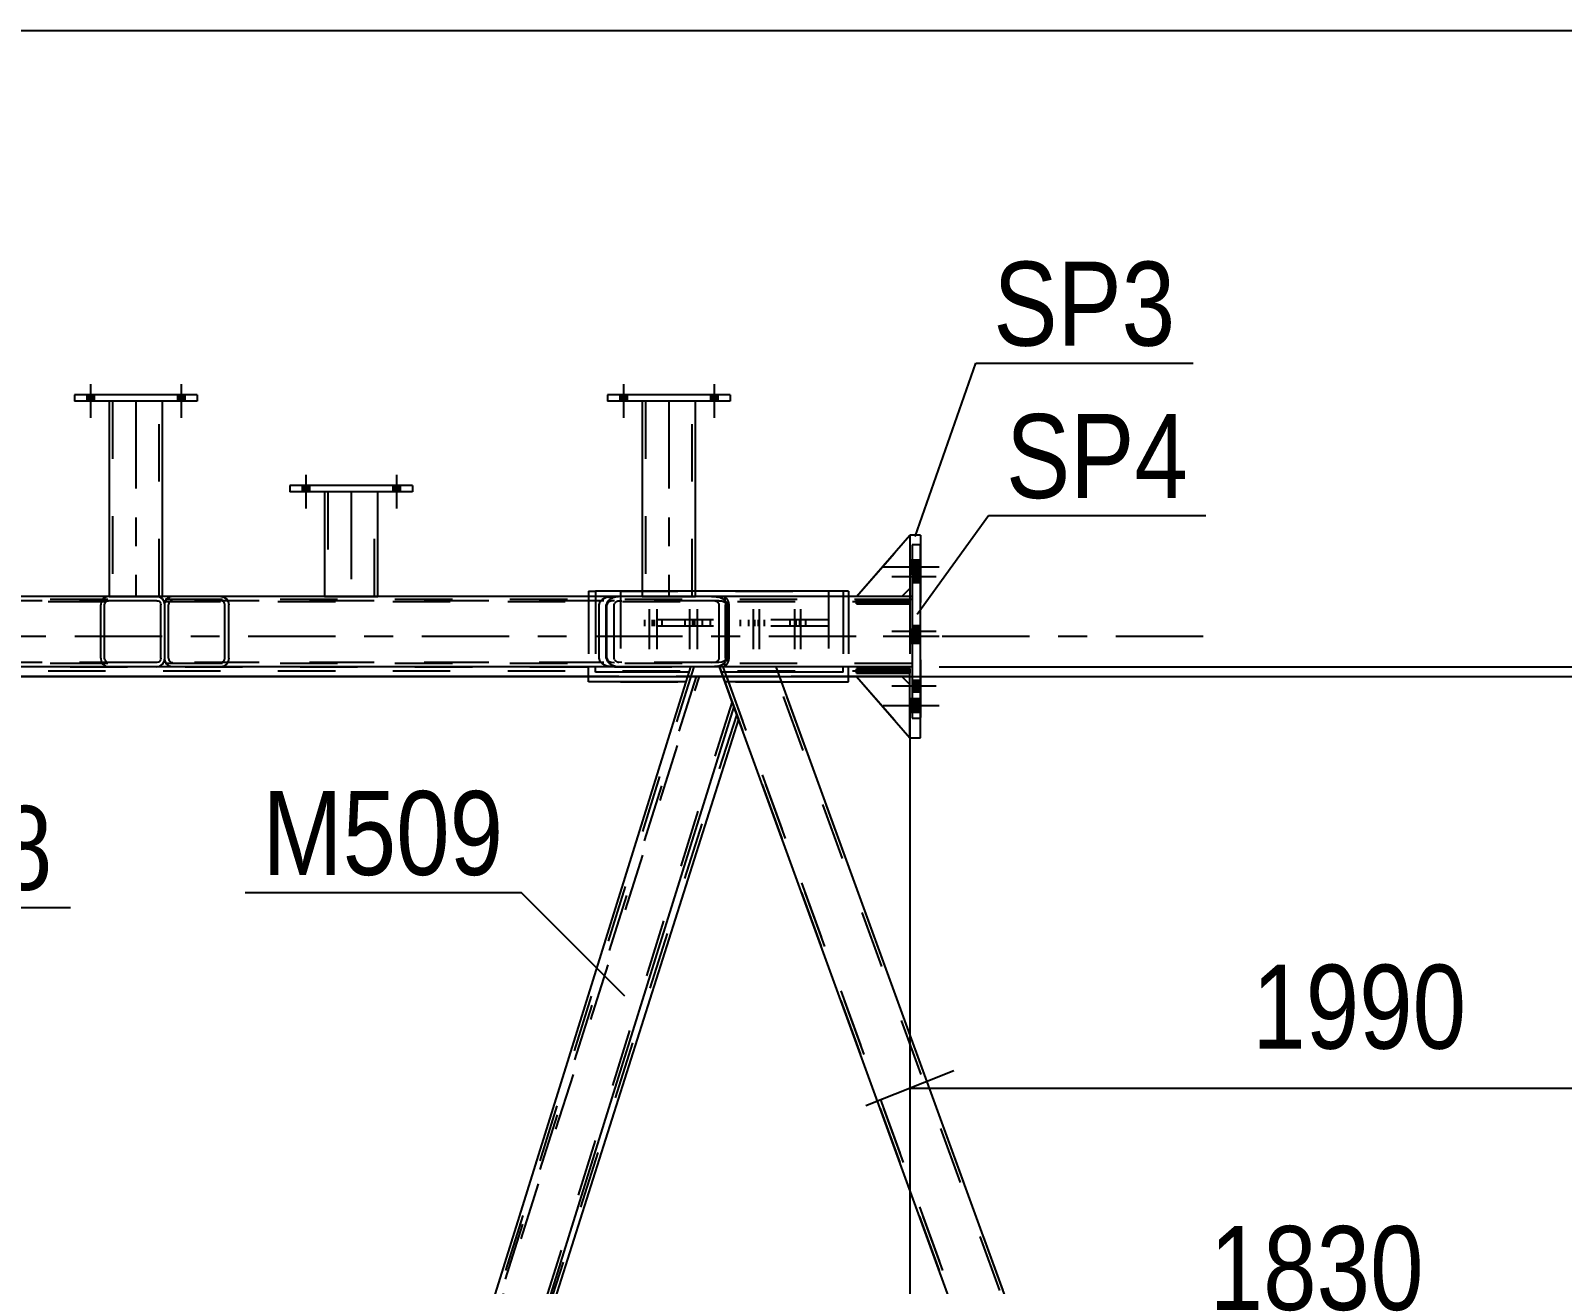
# Model space of a CAD drawing. Header units: millimetres. Extents: x -808 to 381, y -747 to 94.
# Drawn here: x 273.5 to 325.8, y -22.3 to 20.5 of the extents above; entities that cross this region are included whole.
import ezdxf

# ---------------------------------------------------------------- set-up
doc = ezdxf.new("R2010")
doc.units = ezdxf.units.MM
doc.linetypes.add('DXK_LINE_DOT2', pattern=[3.9198, 1.9599, -1.9599])
doc.linetypes.add('DXK_LINE_DOT3', pattern=[5.9187, 2.979, -0.9799, 0.9799, -0.9799])
doc.styles.add('Arial Narrow', font='ARIALN.TTF', dxfattribs={"height": 0.2})

# ---------------------------------------------------------------- blocks, each defined once
blk = doc.blocks.new('Part-232923327-56369 - 56149')
at = {"color": 7, "linetype": 'DXK_LINE_DOT2'}
for p, q in [((259.192, 1.2), (259.002, 1.179)), ((259.103, 1.045), (259.204, 1.056)), ((259.204, 1.201), (259.192, 1.2)), ((263.406, 1.201), (259.204, 1.201)), ((259.204, 1.056), (262.513, 1.056)), ((296.76, 1.056), (259.204, 1.056)), ((262.677, 1.183), (262.513, 1.201)), ((262.513, 1.056), (262.614, 1.045)), ((262.715, 1.179), (262.677, 1.183)), ((278.031, 1.201), (276.213, 1.201)), ((296.76, 1.201), (278.371, 1.201)), ((293.249, 1.179), (293.451, 1.201)), ((293.451, 1.056), (293.35, 1.045)), ((296.76, 1.201), (296.924, 1.183)), ((296.861, 1.045), (296.76, 1.056)), ((296.924, 1.183), (296.962, 1.179)), ((258.715, 1.022), (258.675, 0.91)), ((258.675, -0.908), (258.675, 0.91)), ((258.94, 0.91), (258.96, 0.966)), ((258.94, -0.908), (258.94, 0.91)), ((262.757, 0.966), (262.778, 0.91)), ((262.778, -0.908), (262.778, 0.91)), ((263.042, 0.91), (263.002, 1.022)), ((263.042, -0.908), (263.042, 0.91)), ((292.922, 0.91), (292.962, 1.022)), ((292.922, -0.908), (292.922, 0.91)), ((293.207, 0.966), (293.186, 0.91)), ((293.186, -0.908), (293.186, 0.91)), ((297.024, 0.91), (297.004, 0.966)), ((297.024, -0.908), (297.024, 0.91)), ((297.249, 1.022), (297.289, 0.91)), ((297.289, -0.908), (297.289, 0.91)), ((258.675, -0.908), (258.715, -1.019)), ((258.96, -0.963), (258.94, -0.908)), ((259.204, -1.053), (259.103, -1.042)), ((262.614, -1.042), (262.513, -1.053)), ((262.778, -0.908), (262.757, -0.963)), ((263.002, -1.019), (263.042, -0.908)), ((292.962, -1.019), (292.922, -0.908)), ((293.186, -0.908), (293.207, -0.963)), ((293.35, -1.042), (293.451, -1.053)), ((296.76, -1.053), (296.861, -1.042)), ((297.004, -0.963), (297.024, -0.908)), ((297.289, -0.908), (297.249, -1.019)), ((259.002, -1.177), (259.204, -1.199)), ((259.204, -1.053), (262.513, -1.053)), ((296.76, -1.053), (259.204, -1.053)), ((296.76, -1.199), (259.204, -1.199)), ((259.204, -1.199), (293.451, -1.199)), ((262.513, -1.199), (262.715, -1.177)), ((293.451, -1.199), (293.249, -1.177)), ((293.451, -1.199), (296.76, -1.199)), ((296.962, -1.177), (296.76, -1.199))]:
    blk.add_line(p, q, dxfattribs=at)
at = {"color": 2, "linetype": 'Continuous'}
for p, q in [((276.213, 1.201), (263.406, 1.201)), ((278.371, 1.201), (278.031, 1.201))]:
    blk.add_line(p, q, dxfattribs=at)
at = {"color": 7, "linetype": 'DXK_LINE_DOT2'}
for centre, radius, start, end in [((259.084, 0.691), 0.495, 99.5182, 138.0637), ((262.634, 0.691), 0.495, 41.9363, 80.4818), ((293.33, 0.691), 0.495, 99.5182, 138.0637), ((296.88, 0.691), 0.495, 41.9363, 80.4819), ((259.144, 0.801), 0.248, 99.5182, 138.0637), ((262.573, 0.801), 0.248, 41.9363, 80.4818), ((293.391, 0.801), 0.248, 99.5182, 138.0637), ((296.82, 0.801), 0.248, 41.9363, 80.4819), ((259.084, -0.688), 0.495, 221.9363, 260.4818), ((259.144, -0.798), 0.248, 221.9363, 260.4818), ((262.573, -0.798), 0.248, 279.5182, 318.0637), ((262.634, -0.688), 0.495, 279.5182, 318.0637), ((293.33, -0.688), 0.495, 221.9363, 260.4819), ((293.391, -0.798), 0.248, 221.9363, 260.4819), ((296.82, -0.798), 0.248, 279.5182, 318.0637), ((296.88, -0.688), 0.495, 279.5182, 318.0637)]:
    blk.add_arc(centre, radius, start, end, dxfattribs=at)
blk = doc.blocks.new('Part-232923327-56361 - 56149')
at = {"color": 7, "linetype": 'DXK_LINE_DOT2'}
for p, q in [((299.084, -1.526), (297.149, -1.526)), ((297.149, -1.526), (316.837, -55.617)), ((297.265, -1.526), (316.953, -55.617)), ((318.656, -55.617), (298.968, -1.526)), ((318.772, -55.617), (299.084, -1.526)), ((316.837, -55.617), (318.772, -55.617))]:
    blk.add_line(p, q, dxfattribs=at)
blk = doc.blocks.new('Part-232923327-56363 - 56149')
at = {"color": 7, "linetype": 'DXK_LINE_DOT2'}
for p, q in [((296.234, -1.526), (279.544, -54.16)), ((279.605, -54.328), (296.349, -1.526)), ((296.234, -1.526), (297.149, -1.526)), ((297.149, -1.526), (297.68, -2.983)), ((297.618, -2.815), (280.875, -55.617)), ((280.074, -55.617), (279.544, -54.16)), ((280.989, -55.617), (280.074, -55.617)), ((281.047, -55.435), (280.989, -55.617))]:
    blk.add_line(p, q, dxfattribs=at)
at = {"color": 2, "linetype": 'Continuous'}
blk.add_line((297.68, -2.983), (281.047, -55.435), dxfattribs=at)
blk = doc.blocks.new('Part-232923327-56364 - 56149')
at = {"color": 7, "linetype": 'DXK_LINE_DOT2'}
for p, q in [((260.387, -1.526), (258.452, -1.526)), ((258.452, -1.526), (278.139, -55.617)), ((258.568, -1.526), (278.255, -55.617)), ((279.958, -55.617), (260.271, -1.526)), ((280.074, -55.617), (260.387, -1.526)), ((278.139, -55.617), (280.074, -55.617))]:
    blk.add_line(p, q, dxfattribs=at)
blk = doc.blocks.new('Part-232923327-56366 - 56149')
at = {"color": 7, "linetype": 'DXK_LINE_DOT2'}
for p, q in [((298.966, -1.2), (297.031, -1.2)), ((297.521, -2.548), (297.031, -1.2)), ((297.147, -1.2), (316.953, -55.616)), ((318.655, -55.616), (298.849, -1.2)), ((316.837, -55.616), (318.772, -55.616))]:
    blk.add_line(p, q, dxfattribs=at)
at = {"color": 2, "linetype": 'Continuous'}
for p, q in [((318.772, -55.616), (298.966, -1.2)), ((316.837, -55.616), (297.521, -2.548))]:
    blk.add_line(p, q, dxfattribs=at)
blk = doc.blocks.new('Part-232923327-56432 - 56149')
at = {"color": 2, "linetype": 'Continuous'}
for p, q in [((303.892, 2.955), (303.601, 2.955)), ((303.601, 2.955), (303.601, -2.955)), ((303.892, -2.955), (303.892, 2.955)), ((303.601, -2.955), (303.892, -2.955))]:
    blk.add_line(p, q, dxfattribs=at)
blk = doc.blocks.new('Part-232923327-56368 - 56149')
at = {"color": 2, "linetype": 'Continuous'}
for p, q in [((296.037, -1.2), (279.536, -54.139)), ((297.031, -1.2), (297.398, -2.21)), ((297.521, -2.548), (280.98, -55.616)), ((297.521, -2.548), (297.398, -2.21)), ((280.074, -55.616), (279.536, -54.139))]:
    blk.add_line(p, q, dxfattribs=at)
at = {"color": 7, "linetype": 'DXK_LINE_DOT2'}
for p, q in [((296.152, -1.2), (279.598, -54.308)), ((297.031, -1.2), (296.037, -1.2)), ((297.46, -2.379), (280.866, -55.616)), ((297.521, -2.548), (297.445, -2.34)), ((280.98, -55.616), (280.074, -55.616))]:
    blk.add_line(p, q, dxfattribs=at)
blk = doc.blocks.new('Part-232923327-56370 - 56149')
at = {"color": 7, "linetype": 'DXK_LINE_DOT2'}
for p, q in [((278.126, 1.022), (278.184, 1.116)), ((278.184, 1.116), (278.27, 1.179)), ((278.365, 1.2), (278.27, 1.179)), ((278.371, 1.056), (278.32, 1.045)), ((297.008, 1.056), (278.371, 1.056)), ((280.025, 1.201), (280.126, 1.179)), ((280.076, 1.045), (280.025, 1.056)), ((280.126, 1.179), (280.212, 1.116)), ((280.212, 1.116), (280.27, 1.022)), ((297.008, 1.201), (292.806, 1.201)), ((293.687, 1.2), (293.497, 1.179)), ((293.598, 1.045), (293.699, 1.056)), ((293.699, 1.201), (293.687, 1.2)), ((297.211, 1.179), (297.008, 1.201)), ((297.008, 1.056), (297.109, 1.045)), ((297.218, 1.176), (297.211, 1.179)), ((297.218, 1.176), (297.218, 0.994)), ((297.289, 1.116), (297.218, 1.176)), ((297.339, 1.022), (297.289, 1.116)), ((278.106, 0.91), (278.126, 1.022)), ((278.106, -0.908), (278.106, 0.91)), ((278.249, 0.966), (278.238, 0.91)), ((278.238, -0.908), (278.238, 0.91)), ((278.277, 1.013), (278.249, 0.966)), ((278.32, 1.045), (278.277, 1.013)), ((280.119, 1.013), (280.076, 1.045)), ((280.147, 0.966), (280.119, 1.013)), ((280.157, 0.91), (280.147, 0.966)), ((280.157, -0.908), (280.157, 0.91)), ((280.27, 1.022), (280.29, 0.91)), ((280.29, -0.908), (280.29, 0.91)), ((293.21, 1.022), (293.17, 0.91)), ((293.17, -0.908), (293.17, 0.91)), ((293.435, 0.91), (293.455, 0.966)), ((293.435, -0.908), (293.435, 0.91)), ((297.109, 1.045), (297.195, 1.013)), ((297.195, 1.013), (297.218, 0.994)), ((297.218, 0.994), (297.233, 0.966)), ((297.233, 0.966), (297.242, 0.91)), ((297.242, -0.908), (297.242, 0.91)), ((297.356, 0.91), (297.339, 1.022)), ((297.356, -0.908), (297.356, 0.91)), ((278.126, -1.019), (278.106, -0.908)), ((278.184, -1.113), (278.126, -1.019)), ((278.238, -0.908), (278.249, -0.963)), ((278.249, -0.963), (278.277, -1.011)), ((278.277, -1.011), (278.32, -1.042)), ((278.32, -1.042), (278.371, -1.053)), ((280.025, -1.053), (280.076, -1.042)), ((280.076, -1.042), (280.119, -1.011)), ((280.119, -1.011), (280.147, -0.963)), ((280.147, -0.963), (280.157, -0.908)), ((280.27, -1.019), (280.212, -1.113)), ((280.29, -0.908), (280.27, -1.019)), ((293.17, -0.908), (293.21, -1.019)), ((293.455, -0.963), (293.435, -0.908)), ((293.699, -1.053), (293.598, -1.042)), ((297.109, -1.042), (297.008, -1.053)), ((297.195, -1.011), (297.109, -1.042)), ((297.218, -0.991), (297.195, -1.011)), ((297.233, -0.963), (297.218, -0.991)), ((297.218, -1.174), (297.218, -0.991)), ((297.242, -0.908), (297.233, -0.963)), ((297.289, -1.113), (297.339, -1.019)), ((297.339, -1.019), (297.356, -0.908)), ((278.27, -1.177), (278.184, -1.113)), ((278.371, -1.199), (278.27, -1.177)), ((297.008, -1.053), (278.371, -1.053)), ((297.008, -1.199), (278.371, -1.199)), ((280.126, -1.177), (280.025, -1.199)), ((280.212, -1.113), (280.126, -1.177)), ((293.497, -1.177), (293.699, -1.199)), ((297.008, -1.199), (297.211, -1.177)), ((297.211, -1.177), (297.218, -1.174)), ((297.218, -1.174), (297.289, -1.113))]:
    blk.add_line(p, q, dxfattribs=at)
at = {"color": 2, "linetype": 'Continuous'}
for p, q in [((278.371, 1.201), (278.365, 1.2)), ((292.806, 1.201), (278.371, 1.201))]:
    blk.add_line(p, q, dxfattribs=at)
at = {"color": 7, "linetype": 'DXK_LINE_DOT2'}
for centre, radius, start, end in [((293.579, 0.691), 0.495, 99.5182, 138.0637), ((293.639, 0.801), 0.248, 99.5182, 138.0637), ((293.579, -0.688), 0.495, 221.9363, 260.4819), ((293.639, -0.798), 0.248, 221.9363, 260.4819)]:
    blk.add_arc(centre, radius, start, end, dxfattribs=at)
blk = doc.blocks.new('Part-232923327-142372 - 56149')
at = {"color": 2, "linetype": 'Continuous'}
for p, q in [((283.558, 4.765), (283.558, 1.201)), ((285.376, 1.201), (285.376, 4.765))]:
    blk.add_line(p, q, dxfattribs=at)
at = {"color": 7, "linetype": 'DXK_LINE_DOT2'}
for p, q in [((285.376, 4.765), (283.558, 4.765)), ((283.667, 4.765), (283.667, 1.199)), ((285.267, 1.199), (285.267, 4.765)), ((283.558, 1.201), (283.558, 1.199)), ((283.558, 1.199), (285.376, 1.199)), ((285.376, 1.199), (285.376, 1.201)), ((285.376, 1.201), (285.376, 1.199))]:
    blk.add_line(p, q, dxfattribs=at)
at = {"color": 7, "linetype": 'DXK_LINE_DOT3'}
blk.add_line((284.467, 4.765), (284.467, 1.199), dxfattribs=at)
blk = doc.blocks.new('Bolt-232923327-142412 - 56149')
at = {"linetype": 'Continuous'}
for points in [[(293.886, 8.074), (293.631, 8.074), (293.631, 7.856), (293.886, 7.856)], [(293.886, 8.074), (293.631, 8.074), (293.631, 7.856), (293.886, 7.856)], [(296.977, 8.074), (296.722, 8.074), (296.722, 7.856), (296.977, 7.856)], [(296.977, 8.074), (296.722, 8.074), (296.722, 7.856), (296.977, 7.856)]]:
    blk.add_hatch(color=1, dxfattribs=at).paths.add_polyline_path(points)
at = {"color": 1, "linetype": 'Continuous'}
for p, q in [((293.759, 8.438), (293.759, 7.474)), ((293.759, 8.438), (293.759, 7.474)), ((296.85, 8.438), (296.85, 7.474)), ((296.85, 8.438), (296.85, 7.474)), ((293.631, 8.074), (293.631, 7.856)), ((293.631, 8.074), (293.631, 7.856)), ((293.886, 8.074), (293.886, 7.856)), ((293.886, 8.074), (293.886, 7.856)), ((296.722, 8.074), (296.722, 7.856)), ((296.722, 8.074), (296.722, 7.856)), ((296.977, 8.074), (296.977, 7.856)), ((296.977, 8.074), (296.977, 7.856))]:
    blk.add_line(p, q, dxfattribs=at)
blk = doc.blocks.new('Part-232923327-56412 - 56149')
at = {"color": 7, "linetype": 'DXK_LINE_DOT2'}
for p, q in [((260.268, -1.2), (258.333, -1.2)), ((258.824, -2.548), (258.333, -1.2)), ((258.449, -1.2), (278.255, -55.616)), ((279.958, -55.616), (260.152, -1.2)), ((280.074, -55.616), (279.381, -53.713)), ((278.139, -55.616), (280.074, -55.616))]:
    blk.add_line(p, q, dxfattribs=at)
at = {"color": 2, "linetype": 'Continuous'}
for p, q in [((279.536, -54.139), (260.268, -1.2)), ((278.139, -55.616), (258.824, -2.548))]:
    blk.add_line(p, q, dxfattribs=at)
blk = doc.blocks.new('Part-232923327-56435 - 56149')
at = {"color": 7, "linetype": 'DXK_LINE_DOT2'}
for p, q in [((303.255, 1.201), (13.524, 1.201)), ((301.434, 1.201), (21.668, 1.201)), ((303.255, 1.201), (301.71, 1.201)), ((303.528, 1.201), (303.528, -1.526)), ((303.528, 1.019), (13.524, 1.02)), ((303.528, -1.344), (13.524, -1.344)), ((301.434, -1.526), (292.558, -1.526)), ((303.255, -1.526), (301.71, -1.526))]:
    blk.add_line(p, q, dxfattribs=at)
at = {"color": 2, "linetype": 'Continuous'}
for p, q in [((301.71, 1.201), (301.434, 1.201)), ((303.528, 1.201), (303.255, 1.201)), ((292.558, -1.526), (263.654, -1.526)), ((301.71, -1.526), (301.434, -1.526)), ((303.528, -1.526), (303.255, -1.526))]:
    blk.add_line(p, q, dxfattribs=at)
at = {"color": 7, "linetype": 'DXK_LINE_DOT3'}
blk.add_line((313.528, -0.162), (13.524, -0.162), dxfattribs=at)
blk = doc.blocks.new('Part-232923327-56436 - 56149')
at = {"color": 2, "linetype": 'Continuous'}
for p, q in [((303.892, 3.292), (303.528, 3.292)), ((303.528, 3.292), (303.528, 1.2)), ((303.892, 3.292), (303.892, 2.955)), ((303.528, -3.617), (303.528, -1.2)), ((303.892, -3.617), (303.892, -2.955)), ((303.528, -3.617), (303.892, -3.617))]:
    blk.add_line(p, q, dxfattribs=at)
at = {"color": 7, "linetype": 'DXK_LINE_DOT2'}
for p, q in [((303.892, 2.955), (303.892, -2.955)), ((303.528, 1.2), (303.528, -1.2))]:
    blk.add_line(p, q, dxfattribs=at)
blk = doc.blocks.new('Bolt-232923327-142413 - 56149')
at = {"linetype": 'Continuous'}
for points in [[(293.886, 8.074), (293.631, 8.074), (293.631, 7.856), (293.886, 7.856)], [(293.886, 8.074), (293.631, 8.074), (293.631, 7.856), (293.886, 7.856)], [(296.977, 8.074), (296.722, 8.074), (296.722, 7.856), (296.977, 7.856)], [(296.977, 8.074), (296.722, 8.074), (296.722, 7.856), (296.977, 7.856)]]:
    blk.add_hatch(color=1, dxfattribs=at).paths.add_polyline_path(points)
at = {"color": 1, "linetype": 'Continuous'}
for p, q in [((293.759, 8.438), (293.759, 7.292)), ((293.759, 8.438), (293.759, 7.292)), ((296.85, 8.438), (296.85, 7.292)), ((296.85, 8.438), (296.85, 7.292)), ((293.631, 8.074), (293.631, 7.856)), ((293.631, 8.074), (293.631, 7.856)), ((293.886, 8.074), (293.886, 7.856)), ((293.886, 8.074), (293.886, 7.856)), ((296.722, 8.074), (296.722, 7.856)), ((296.722, 8.074), (296.722, 7.856)), ((296.977, 8.074), (296.977, 7.856)), ((296.977, 8.074), (296.977, 7.856))]:
    blk.add_line(p, q, dxfattribs=at)
blk = doc.blocks.new('Part-232923327-142353 - 56149')
at = {"color": 7, "linetype": 'DXK_LINE_DOT2'}
for p, q in [((296.213, 7.856), (294.395, 7.856)), ((294.395, 7.856), (294.395, 1.2)), ((294.504, 7.856), (294.504, 1.2)), ((296.104, 1.2), (296.104, 7.856)), ((296.213, 1.2), (296.213, 7.856)), ((294.395, 1.2), (296.213, 1.2))]:
    blk.add_line(p, q, dxfattribs=at)
at = {"color": 7, "linetype": 'DXK_LINE_DOT3'}
blk.add_line((295.304, 7.856), (295.304, 1.2), dxfattribs=at)
blk = doc.blocks.new('Part-232923327-142348 - 56149')
at = {"color": 2, "linetype": 'Continuous'}
for p, q in [((279.213, 8.074), (275.031, 8.074)), ((275.031, 8.074), (275.031, 7.856)), ((279.213, 7.856), (275.031, 7.856)), ((279.213, 8.074), (279.213, 7.856))]:
    blk.add_line(p, q, dxfattribs=at)
blk = doc.blocks.new('Part-232923327-56446 - 56149')
at = {"color": 7, "linetype": 'DXK_LINE_DOT2'}
for p, q in [((259.25, 1.179), (259.44, 1.2)), ((259.453, 1.056), (259.351, 1.045)), ((259.44, 1.2), (259.453, 1.201)), ((277.841, 1.201), (259.453, 1.201)), ((277.841, 1.056), (259.453, 1.056)), ((262.761, 1.201), (262.964, 1.179)), ((262.862, 1.045), (262.761, 1.056)), ((276, 1.116), (275.943, 1.022)), ((276.086, 1.179), (276, 1.116)), ((276.187, 1.201), (276.086, 1.179)), ((276.137, 1.045), (276.187, 1.056)), ((277.943, 1.179), (277.841, 1.201)), ((277.841, 1.056), (277.892, 1.045)), ((278.029, 1.116), (277.943, 1.179)), ((278.086, 1.022), (278.029, 1.116)), ((258.923, 0.91), (258.964, 1.022)), ((258.923, -0.908), (258.923, 0.91)), ((259.208, 0.966), (259.188, 0.91)), ((259.188, -0.908), (259.188, 0.91)), ((263.026, 0.91), (263.006, 0.966)), ((263.026, -0.908), (263.026, 0.91)), ((263.25, 1.022), (263.291, 0.91)), ((263.291, -0.908), (263.291, 0.91)), ((275.943, 1.022), (275.923, 0.91)), ((275.923, -0.908), (275.923, 0.91)), ((276.055, 0.91), (276.065, 0.966)), ((276.055, -0.908), (276.055, 0.91)), ((276.065, 0.966), (276.094, 1.013)), ((276.094, 1.013), (276.137, 1.045)), ((277.892, 1.045), (277.935, 1.013)), ((277.935, 1.013), (277.964, 0.966)), ((277.964, 0.966), (277.974, 0.91)), ((277.974, -0.908), (277.974, 0.91)), ((278.106, 0.91), (278.086, 1.022)), ((278.106, -0.908), (278.106, 0.91)), ((258.964, -1.019), (258.923, -0.908)), ((259.188, -0.908), (259.208, -0.963)), ((259.351, -1.042), (259.453, -1.053)), ((262.761, -1.053), (262.862, -1.042)), ((263.006, -0.963), (263.026, -0.908)), ((263.291, -0.908), (263.25, -1.019)), ((275.923, -0.908), (275.943, -1.019)), ((275.943, -1.019), (276, -1.113)), ((276.065, -0.963), (276.055, -0.908)), ((276.094, -1.011), (276.065, -0.963)), ((276.137, -1.042), (276.094, -1.011)), ((276.187, -1.053), (276.137, -1.042)), ((277.892, -1.042), (277.841, -1.053)), ((277.935, -1.011), (277.892, -1.042)), ((277.964, -0.963), (277.935, -1.011)), ((277.974, -0.908), (277.964, -0.963)), ((278.029, -1.113), (278.086, -1.019)), ((278.086, -1.019), (278.106, -0.908)), ((259.453, -1.199), (259.25, -1.177)), ((277.841, -1.053), (259.453, -1.053)), ((277.841, -1.199), (259.453, -1.199)), ((262.964, -1.177), (262.761, -1.199)), ((276, -1.113), (276.086, -1.177)), ((276.086, -1.177), (276.187, -1.199)), ((277.841, -1.199), (277.943, -1.177)), ((277.943, -1.177), (278.029, -1.113))]:
    blk.add_line(p, q, dxfattribs=at)
for centre, radius, start, end in [((259.332, 0.691), 0.495, 99.5182, 138.0637), ((262.882, 0.691), 0.495, 41.9363, 80.4819), ((259.392, 0.801), 0.248, 99.5182, 138.0637), ((262.822, 0.801), 0.248, 41.9363, 80.4819), ((259.332, -0.688), 0.495, 221.9363, 260.4819), ((259.392, -0.798), 0.248, 221.9363, 260.4819), ((262.822, -0.798), 0.248, 279.5182, 318.0637), ((262.882, -0.688), 0.495, 279.5182, 318.0637)]:
    blk.add_arc(centre, radius, start, end, dxfattribs=at)
blk = doc.blocks.new('Part-232923327-142352 - 56149')
at = {"color": 2, "linetype": 'Continuous'}
for p, q in [((297.395, 8.074), (293.213, 8.074)), ((293.213, 8.074), (293.213, 7.856)), ((297.395, 7.856), (293.213, 7.856)), ((297.395, 8.074), (297.395, 7.856))]:
    blk.add_line(p, q, dxfattribs=at)
blk = doc.blocks.new('Part-232923327-56454 - 56149')
at = {"color": 2, "linetype": 'Continuous'}
for p, q in [((292.558, 1.383), (292.558, 1.201)), ((292.558, 1.383), (292.806, 1.383)), ((301.434, 1.383), (301.25, 1.383)), ((301.434, 1.383), (301.434, 1.2)), ((292.558, -1.708), (292.558, -1.2)), ((301.434, -1.708), (301.434, -1.2)), ((295.879, -1.708), (292.558, -1.708)), ((299.15, -1.708), (301.434, -1.708))]:
    blk.add_line(p, q, dxfattribs=at)
at = {"color": 7, "linetype": 'DXK_LINE_DOT2'}
for p, q in [((292.558, 1.201), (292.558, -1.2)), ((301.25, 1.383), (292.806, 1.383)), ((301.434, 1.2), (301.434, -1.2)), ((299.15, -1.708), (295.879, -1.708))]:
    blk.add_line(p, q, dxfattribs=at)
blk = doc.blocks.new('Bolt-232923327-56596 - 56149')
at = {"linetype": 'Continuous'}
for points in [[(303.892, 1.965), (303.892, 2.438), (303.528, 2.438), (303.528, 1.965)], [(303.892, 1.965), (303.892, 2.438), (303.528, 2.438), (303.528, 1.965)], [(303.892, 1.965), (303.892, 2.438), (303.528, 2.438), (303.528, 1.965)], [(303.892, -0.399), (303.892, 0.074), (303.528, 0.074), (303.528, -0.399)], [(303.892, -0.399), (303.892, 0.074), (303.528, 0.074), (303.528, -0.399)], [(303.892, -2.762), (303.892, -2.29), (303.528, -2.29), (303.528, -2.762)], [(303.892, -2.762), (303.892, -2.29), (303.528, -2.29), (303.528, -2.762)], [(303.892, -2.762), (303.892, -2.29), (303.528, -2.29), (303.528, -2.762)]]:
    blk.add_hatch(color=1, dxfattribs=at).paths.add_polyline_path(points)
at = {"color": 1, "linetype": 'Continuous'}
for p, q in [((304.528, 2.201), (302.619, 2.201)), ((304.528, 2.201), (302.619, 2.201)), ((304.528, 2.201), (302.619, 2.201)), ((303.892, 2.438), (303.528, 2.438)), ((303.892, 2.438), (303.528, 2.438)), ((303.892, 2.438), (303.528, 2.438)), ((303.892, 1.965), (303.528, 1.965)), ((303.892, 1.965), (303.528, 1.965)), ((303.892, 1.965), (303.528, 1.965)), ((303.892, 0.074), (303.528, 0.074)), ((303.892, 0.074), (303.528, 0.074)), ((304.528, -0.162), (302.619, -0.162)), ((304.528, -0.162), (302.619, -0.162)), ((303.892, -0.399), (303.528, -0.399)), ((303.892, -0.399), (303.528, -0.399)), ((304.528, -2.526), (302.619, -2.526)), ((304.528, -2.526), (302.619, -2.526)), ((304.528, -2.526), (302.619, -2.526)), ((303.892, -2.29), (303.528, -2.29)), ((303.892, -2.29), (303.528, -2.29)), ((303.892, -2.29), (303.528, -2.29)), ((303.892, -2.762), (303.528, -2.762)), ((303.892, -2.762), (303.528, -2.762)), ((303.892, -2.762), (303.528, -2.762))]:
    blk.add_line(p, q, dxfattribs=at)
blk = doc.blocks.new('Part-232923327-56590 - 56149')
at = {"color": 7, "linetype": 'DXK_LINE_DOT2'}
for p, q in [((300.747, 0.401), (293.654, 0.401)), ((293.654, 0.401), (293.654, 0.183)), ((300.747, 0.183), (293.654, 0.183)), ((296.713, 0.401), (296.713, 0.183)), ((297.753, 0.183), (297.753, 0.401)), ((300.747, 0.401), (300.747, 0.183))]:
    blk.add_line(p, q, dxfattribs=at)
blk = doc.blocks.new('Part-232923327-56469 - 56149')
at = {"color": 2, "linetype": 'Continuous'}
for p, q in [((294.395, 1.383), (292.806, 1.383)), ((292.806, 1.383), (292.806, 1.2)), ((301.25, 1.383), (296.213, 1.383)), ((301.25, 1.383), (301.25, 1.2)), ((292.806, -1.38), (292.806, -1.2)), ((295.981, -1.38), (292.806, -1.38)), ((301.25, -1.38), (299.031, -1.38)), ((301.25, -1.38), (301.25, -1.2))]:
    blk.add_line(p, q, dxfattribs=at)
at = {"color": 7, "linetype": 'DXK_LINE_DOT2'}
for p, q in [((292.806, 1.2), (292.806, -1.2)), ((296.213, 1.383), (294.395, 1.383)), ((301.25, 1.2), (301.25, -1.2)), ((299.031, -1.38), (295.981, -1.38))]:
    blk.add_line(p, q, dxfattribs=at)
blk = doc.blocks.new('Bolt-232923327-56604 - 56149')
at = {"color": 1, "linetype": 'DXK_LINE_DOT2'}
for p, q in [((294.634, 0.765), (294.634, -0.599)), ((294.899, 0.765), (294.899, -0.599)), ((296.01, 0.765), (296.01, -0.599)), ((296.275, 0.765), (296.275, -0.599)), ((294.47, 0.401), (294.47, 0.183)), ((294.735, 0.401), (294.735, 0.183)), ((294.798, 0.401), (294.798, 0.183)), ((295.062, 0.401), (295.062, 0.183)), ((295.847, 0.401), (295.847, 0.183)), ((296.111, 0.401), (296.111, 0.183)), ((296.174, 0.401), (296.174, 0.183)), ((296.439, 0.401), (296.439, 0.183))]:
    blk.add_line(p, q, dxfattribs=at)
blk = doc.blocks.new('Part-232923327-56486 - 56149')
at = {"color": 7, "linetype": 'DXK_LINE_DOT2'}
for p, q in [((293.654, 1.383), (293.654, -1.708)), ((293.654, 1.383), (300.747, 1.383)), ((300.747, 1.383), (300.747, -1.708)), ((293.654, -1.708), (300.747, -1.708))]:
    blk.add_line(p, q, dxfattribs=at)
blk = doc.blocks.new('Part-232923327-142349 - 56149')
at = {"color": 7, "linetype": 'DXK_LINE_DOT2'}
for p, q in [((278.031, 7.856), (276.213, 7.856)), ((276.213, 7.856), (276.213, 1.2)), ((276.322, 7.856), (276.322, 1.2)), ((277.922, 1.2), (277.922, 7.856)), ((278.031, 1.2), (278.031, 7.856)), ((276.213, 1.2), (278.031, 1.2))]:
    blk.add_line(p, q, dxfattribs=at)
at = {"color": 7, "linetype": 'DXK_LINE_DOT3'}
blk.add_line((277.122, 7.856), (277.122, 1.2), dxfattribs=at)
blk = doc.blocks.new('Bolt-232923327-142421 - 56149')
at = {"linetype": 'Continuous'}
for points in [[(283.049, 4.984), (282.794, 4.984), (282.794, 4.765), (283.049, 4.765)], [(283.049, 4.984), (282.794, 4.984), (282.794, 4.765), (283.049, 4.765)], [(286.14, 4.984), (285.885, 4.984), (285.885, 4.765), (286.14, 4.765)], [(286.14, 4.984), (285.885, 4.984), (285.885, 4.765), (286.14, 4.765)]]:
    blk.add_hatch(color=1, dxfattribs=at).paths.add_polyline_path(points)
at = {"color": 1, "linetype": 'Continuous'}
for p, q in [((282.921, 5.347), (282.921, 4.202)), ((282.921, 5.347), (282.921, 4.202)), ((286.012, 5.347), (286.012, 4.202)), ((286.012, 5.347), (286.012, 4.202)), ((282.794, 4.984), (282.794, 4.765)), ((282.794, 4.984), (282.794, 4.765)), ((283.049, 4.984), (283.049, 4.765)), ((283.049, 4.984), (283.049, 4.765)), ((285.885, 4.984), (285.885, 4.765)), ((285.885, 4.984), (285.885, 4.765)), ((286.14, 4.984), (286.14, 4.765)), ((286.14, 4.984), (286.14, 4.765))]:
    blk.add_line(p, q, dxfattribs=at)
blk = doc.blocks.new('Part-232923327-142351 - 56149')
at = {"color": 2, "linetype": 'Continuous'}
for p, q in [((294.395, 7.856), (294.395, 1.2)), ((296.213, 1.2), (296.213, 7.856))]:
    blk.add_line(p, q, dxfattribs=at)
at = {"color": 7, "linetype": 'DXK_LINE_DOT2'}
for p, q in [((296.213, 7.856), (294.395, 7.856)), ((294.504, 7.856), (294.504, 1.2)), ((296.104, 1.2), (296.104, 7.856)), ((294.395, 1.2), (296.213, 1.2))]:
    blk.add_line(p, q, dxfattribs=at)
at = {"color": 7, "linetype": 'DXK_LINE_DOT3'}
blk.add_line((295.304, 7.856), (295.304, 1.2), dxfattribs=at)
blk = doc.blocks.new('Part-232923327-56523 - 56149')
at = {"color": 2, "linetype": 'Continuous'}
for p, q in [((303.601, 1.2), (13.524, 1.2)), ((303.601, -1.2), (13.524, -1.2))]:
    blk.add_line(p, q, dxfattribs=at)
at = {"color": 7, "linetype": 'DXK_LINE_DOT2'}
for p, q in [((303.601, 1.091), (13.524, 1.091)), ((303.601, 1.2), (303.601, -1.2)), ((303.601, -1.091), (13.524, -1.091))]:
    blk.add_line(p, q, dxfattribs=at)
blk = doc.blocks.new('Part-232923327-142354 - 56149')
at = {"color": 7, "linetype": 'DXK_LINE_DOT2'}
for p, q in [((297.395, 8.074), (293.213, 8.074)), ((293.213, 8.074), (293.213, 7.856)), ((297.395, 7.856), (293.213, 7.856)), ((297.395, 8.074), (297.395, 7.856))]:
    blk.add_line(p, q, dxfattribs=at)
blk = doc.blocks.new('Bolt-232923327-142411 - 56149')
at = {"linetype": 'Continuous'}
for points in [[(275.704, 8.074), (275.45, 8.074), (275.45, 7.856), (275.704, 7.856)], [(275.704, 8.074), (275.45, 8.074), (275.45, 7.856), (275.704, 7.856)], [(278.795, 8.074), (278.541, 8.074), (278.541, 7.856), (278.795, 7.856)], [(278.795, 8.074), (278.541, 8.074), (278.541, 7.856), (278.795, 7.856)]]:
    blk.add_hatch(color=1, dxfattribs=at).paths.add_polyline_path(points)
at = {"color": 1, "linetype": 'Continuous'}
for p, q in [((275.577, 8.438), (275.577, 7.292)), ((275.577, 8.438), (275.577, 7.292)), ((278.668, 8.438), (278.668, 7.292)), ((278.668, 8.438), (278.668, 7.292)), ((275.45, 8.074), (275.45, 7.856)), ((275.45, 8.074), (275.45, 7.856)), ((275.704, 8.074), (275.704, 7.856)), ((275.704, 8.074), (275.704, 7.856)), ((278.541, 8.074), (278.541, 7.856)), ((278.541, 8.074), (278.541, 7.856)), ((278.795, 8.074), (278.795, 7.856)), ((278.795, 8.074), (278.795, 7.856))]:
    blk.add_line(p, q, dxfattribs=at)
blk = doc.blocks.new('Part-232923327-56566 - 56149')
at = {"color": 7, "linetype": 'DXK_LINE_DOT2'}
for p, q in [((303.528, 1.092), (301.71, 1.092)), ((301.71, 1.092), (301.71, 0.947)), ((303.255, 1.092), (303.255, 0.947)), ((303.528, 0.947), (303.528, 1.092)), ((301.71, 0.947), (303.528, 0.947))]:
    blk.add_line(p, q, dxfattribs=at)
blk = doc.blocks.new('Part-232923327-56567 - 56149')
at = {"color": 7, "linetype": 'DXK_LINE_DOT2'}
for p, q in [((303.528, -1.271), (301.71, -1.271)), ((301.71, -1.271), (301.71, -1.417)), ((301.71, -1.417), (303.528, -1.417)), ((303.255, -1.417), (303.255, -1.271)), ((303.528, -1.417), (303.528, -1.271))]:
    blk.add_line(p, q, dxfattribs=at)
blk = doc.blocks.new('Part-232923327-56568 - 56149')
at = {"color": 7, "linetype": 'DXK_LINE_DOT2'}
for p, q in [((301.71, 0.947), (301.71, 1.092)), ((301.71, 1.092), (303.528, 1.092)), ((303.255, 0.947), (303.255, 1.092)), ((303.528, 1.092), (303.528, 0.947)), ((303.528, 0.947), (301.71, 0.947))]:
    blk.add_line(p, q, dxfattribs=at)
blk = doc.blocks.new('Part-232923327-56569 - 56149')
at = {"color": 2, "linetype": 'Continuous'}
for p, q in [((301.71, -1.417), (301.71, -1.271)), ((301.71, -1.271), (303.528, -1.271)), ((303.528, -1.417), (301.71, -1.417)), ((303.528, -1.271), (303.528, -1.417))]:
    blk.add_line(p, q, dxfattribs=at)
at = {"color": 7, "linetype": 'DXK_LINE_DOT2'}
blk.add_line((303.255, -1.417), (303.255, -1.271), dxfattribs=at)
blk = doc.blocks.new('Part-232923327-56570 - 56149')
at = {"color": 7, "linetype": 'DXK_LINE_DOT2'}
for p, q in [((301.71, 1.201), (303.528, 3.292)), ((303.528, 3.292), (303.528, 1.474)), ((303.255, 1.201), (301.71, 1.201)), ((303.528, 1.474), (303.255, 1.201))]:
    blk.add_line(p, q, dxfattribs=at)
blk = doc.blocks.new('Part-232923327-56571 - 56149')
at = {"color": 2, "linetype": 'Continuous'}
for p, q in [((301.71, 1.201), (303.528, 3.292)), ((303.255, 1.201), (301.71, 1.201)), ((303.528, 1.474), (303.255, 1.201))]:
    blk.add_line(p, q, dxfattribs=at)
at = {"color": 7, "linetype": 'DXK_LINE_DOT2'}
blk.add_line((303.528, 3.292), (303.528, 1.474), dxfattribs=at)
blk = doc.blocks.new('Part-232923327-56572 - 56149')
at = {"color": 7, "linetype": 'DXK_LINE_DOT2'}
for p, q in [((303.255, -1.526), (301.71, -1.526)), ((301.71, -1.526), (303.528, -3.617)), ((303.528, -1.799), (303.255, -1.526)), ((303.528, -3.617), (303.528, -1.799))]:
    blk.add_line(p, q, dxfattribs=at)
blk = doc.blocks.new('Part-232923327-56573 - 56149')
at = {"color": 2, "linetype": 'Continuous'}
for p, q in [((303.255, -1.526), (301.71, -1.526)), ((301.71, -1.526), (303.528, -3.617)), ((303.528, -1.799), (303.255, -1.526))]:
    blk.add_line(p, q, dxfattribs=at)
at = {"color": 7, "linetype": 'DXK_LINE_DOT2'}
blk.add_line((303.528, -3.617), (303.528, -1.799), dxfattribs=at)
blk = doc.blocks.new('Bolt-232923327-56593 - 56149')
at = {"linetype": 'Continuous'}
for points in [[(303.892, 1.664), (303.892, 2.064), (303.601, 2.064), (303.601, 1.664)], [(303.892, 1.664), (303.892, 2.064), (303.601, 2.064), (303.601, 1.664)], [(303.892, 1.664), (303.892, 2.064), (303.601, 2.064), (303.601, 1.664)], [(303.892, -0.2), (303.892, 0.2), (303.601, 0.2), (303.601, -0.2)], [(303.892, -0.2), (303.892, 0.2), (303.601, 0.2), (303.601, -0.2)], [(303.892, -2.064), (303.892, -1.664), (303.601, -1.664), (303.601, -2.064)], [(303.892, -2.064), (303.892, -1.664), (303.601, -1.664), (303.601, -2.064)], [(303.892, -2.064), (303.892, -1.664), (303.601, -1.664), (303.601, -2.064)]]:
    blk.add_hatch(color=1, dxfattribs=at).paths.add_polyline_path(points)
at = {"color": 1, "linetype": 'Continuous'}
for p, q in [((304.419, 1.864), (302.91, 1.864)), ((304.419, 1.864), (302.91, 1.864)), ((304.419, 1.864), (302.91, 1.864)), ((303.892, 2.064), (303.601, 2.064)), ((303.892, 2.064), (303.601, 2.064)), ((303.892, 2.064), (303.601, 2.064)), ((303.892, 1.664), (303.601, 1.664)), ((303.892, 1.664), (303.601, 1.664)), ((303.892, 1.664), (303.601, 1.664)), ((304.419, 0), (302.91, 0)), ((304.419, 0), (302.91, 0)), ((303.892, 0.2), (303.601, 0.2)), ((303.892, 0.2), (303.601, 0.2)), ((303.892, -0.2), (303.601, -0.2)), ((303.892, -0.2), (303.601, -0.2)), ((304.419, -1.864), (302.91, -1.864)), ((304.419, -1.864), (302.91, -1.864)), ((304.419, -1.864), (302.91, -1.864)), ((303.892, -1.664), (303.601, -1.664)), ((303.892, -1.664), (303.601, -1.664)), ((303.892, -1.664), (303.601, -1.664)), ((303.892, -2.064), (303.601, -2.064)), ((303.892, -2.064), (303.601, -2.064)), ((303.892, -2.064), (303.601, -2.064))]:
    blk.add_line(p, q, dxfattribs=at)
blk = doc.blocks.new('Bolt-232923327-56603 - 56149')
at = {"color": 1, "linetype": 'DXK_LINE_DOT2'}
for p, q in [((298.185, 0.765), (298.185, -0.599)), ((298.388, 0.765), (298.388, -0.599)), ((299.594, 0.765), (299.594, -0.599)), ((299.797, 0.765), (299.797, -0.599)), ((298.021, 0.401), (298.021, 0.183)), ((298.224, 0.401), (298.224, 0.183)), ((298.348, 0.401), (298.348, 0.183)), ((298.551, 0.401), (298.551, 0.183)), ((299.43, 0.401), (299.43, 0.183)), ((299.633, 0.401), (299.633, 0.183)), ((299.757, 0.401), (299.757, 0.183)), ((299.96, 0.401), (299.96, 0.183))]:
    blk.add_line(p, q, dxfattribs=at)
blk = doc.blocks.new('Bolt-232923327-142410 - 56149')
at = {"linetype": 'Continuous'}
for points in [[(275.704, 8.074), (275.45, 8.074), (275.45, 7.856), (275.704, 7.856)], [(275.704, 8.074), (275.45, 8.074), (275.45, 7.856), (275.704, 7.856)], [(278.795, 8.074), (278.541, 8.074), (278.541, 7.856), (278.795, 7.856)], [(278.795, 8.074), (278.541, 8.074), (278.541, 7.856), (278.795, 7.856)]]:
    blk.add_hatch(color=1, dxfattribs=at).paths.add_polyline_path(points)
at = {"color": 1, "linetype": 'Continuous'}
for p, q in [((275.577, 8.438), (275.577, 7.292)), ((275.577, 8.438), (275.577, 7.292)), ((278.668, 8.438), (278.668, 7.292)), ((278.668, 8.438), (278.668, 7.292)), ((275.45, 8.074), (275.45, 7.856)), ((275.45, 8.074), (275.45, 7.856)), ((275.704, 8.074), (275.704, 7.856)), ((275.704, 8.074), (275.704, 7.856)), ((278.541, 8.074), (278.541, 7.856)), ((278.541, 8.074), (278.541, 7.856)), ((278.795, 8.074), (278.795, 7.856)), ((278.795, 8.074), (278.795, 7.856))]:
    blk.add_line(p, q, dxfattribs=at)
blk = doc.blocks.new('Part-232923327-142347 - 56149')
at = {"color": 2, "linetype": 'Continuous'}
for p, q in [((276.213, 7.856), (276.213, 1.2)), ((278.031, 1.2), (278.031, 7.856))]:
    blk.add_line(p, q, dxfattribs=at)
at = {"color": 7, "linetype": 'DXK_LINE_DOT2'}
for p, q in [((278.031, 7.856), (276.213, 7.856)), ((276.322, 7.856), (276.322, 1.2)), ((277.922, 1.2), (277.922, 7.856)), ((276.213, 1.2), (278.031, 1.2))]:
    blk.add_line(p, q, dxfattribs=at)
at = {"color": 7, "linetype": 'DXK_LINE_DOT3'}
blk.add_line((277.122, 7.856), (277.122, 1.2), dxfattribs=at)
blk = doc.blocks.new('Part-232923327-142350 - 56149')
at = {"color": 7, "linetype": 'DXK_LINE_DOT2'}
for p, q in [((279.213, 8.074), (275.031, 8.074)), ((275.031, 8.074), (275.031, 7.856)), ((279.213, 7.856), (275.031, 7.856)), ((279.213, 8.074), (279.213, 7.856))]:
    blk.add_line(p, q, dxfattribs=at)
blk = doc.blocks.new('Part-232923327-142373 - 56149')
at = {"color": 2, "linetype": 'Continuous'}
for p, q in [((286.558, 4.984), (282.376, 4.984)), ((282.376, 4.984), (282.376, 4.765)), ((286.558, 4.765), (282.376, 4.765)), ((286.558, 4.984), (286.558, 4.765))]:
    blk.add_line(p, q, dxfattribs=at)
blk = doc.blocks.new('StraightDimension-232923327-82495 - 56149')
at = {"color": 7, "linetype": 'Continuous'}
blk.add_line((-0.291, 20.492), (334.554, 20.492), dxfattribs=at)
blk = doc.blocks.new('StraightDimension-232923327-125410 - 56149')
at = {"color": 7, "linetype": 'Continuous'}
for p, q in [((303.528, -2.526), (303.528, -17.97)), ((334.19, -54.616), (334.19, -12.72)), ((305.028, -14.97), (302.028, -16.17)), ((332.69, -16.17), (335.69, -14.97)), ((303.528, -15.57), (334.19, -15.57))]:
    blk.add_line(p, q, dxfattribs=at)
at = {"color": 0}
blk.add_wipeout([(323.115, -14.82), (323.115, -10.62), (314.603, -10.62), (314.603, -14.82)], dxfattribs=at)
at = {"color": 3, "style": 'Arial Narrow'}
blk.add_text('1990', height=2.8633, dxfattribs=at).set_placement((315.203, -14.22))
blk = doc.blocks.new('StraightDimension-232923327-105900 - 56149')
at = {"color": 7, "linetype": 'Continuous'}
blk.add_line((304.528, -1.2), (363.498, -1.2), dxfattribs=at)
blk = doc.blocks.new('StraightDimension-232923327-125386 - 56149')
at = {"color": 7, "linetype": 'Continuous'}
for p, q in [((303.528, -2.526), (303.528, -26.881)), ((331.288, -54.617), (331.288, -21.631)), ((305.028, -23.881), (302.028, -25.081)), ((329.788, -25.081), (332.788, -23.881)), ((303.528, -24.481), (331.288, -24.481))]:
    blk.add_line(p, q, dxfattribs=at)
at = {"color": 0}
blk.add_wipeout([(321.664, -23.731), (321.664, -19.531), (313.152, -19.531), (313.152, -23.731)], dxfattribs=at)
at = {"color": 3, "style": 'Arial Narrow'}
blk.add_text('1830', height=2.8633, dxfattribs=at).set_placement((313.752, -23.131))
blk = doc.blocks.new('StraightDimension-232923327-125436 - 56149')
at = {"color": 7, "linetype": 'Continuous'}
blk.add_line((152.955, -1.526), (351.834, -1.526), dxfattribs=at)
blk = doc.blocks.new('Mark-232923327-83310 - 56149')
at = {"color": 30, "linetype": 'Continuous'}
for p, q in [((303.772, 0.598), (306.208, 3.955)), ((306.208, 3.955), (313.619, 3.955))]:
    blk.add_line(p, q, dxfattribs=at)
at = {"color": 0}
blk.add_wipeout([(313.019, 4.555), (313.019, 7.555), (306.808, 7.555), (306.808, 4.555)], dxfattribs=at)
blk.add_wipeout([(313.019, 4.555), (313.019, 7.555), (306.808, 7.555), (306.808, 4.555)], dxfattribs=at)
at = {"color": 3, "style": 'Arial Narrow'}
blk.add_text('SP4', height=2.8633, dxfattribs=at).set_placement((306.808, 4.555))
blk = doc.blocks.new('Mark-232923327-82560 - 56149')
at = {"color": 30, "linetype": 'Continuous'}
for p in [(280.846, -8.898), (293.805, -12.433)]:
    blk.add_line(p, (290.27, -8.898), dxfattribs=at)
at = {"color": 0}
blk.add_wipeout([(289.67, -8.298), (289.67, -5.298), (281.446, -5.298), (281.446, -8.298)], dxfattribs=at)
blk.add_wipeout([(289.67, -8.298), (289.67, -5.298), (281.446, -5.298), (281.446, -8.298)], dxfattribs=at)
at = {"color": 3, "style": 'Arial Narrow'}
blk.add_text('M509', height=2.8633, dxfattribs=at).set_placement((281.446, -8.298))
blk = doc.blocks.new('Mark-232923327-83313 - 56149')
at = {"color": 30, "linetype": 'Continuous'}
for p, q in [((303.705, 3.242), (305.775, 9.151)), ((305.775, 9.151), (313.186, 9.151))]:
    blk.add_line(p, q, dxfattribs=at)
at = {"color": 0}
blk.add_wipeout([(312.586, 9.751), (312.586, 12.751), (306.375, 12.751), (306.375, 9.751)], dxfattribs=at)
blk.add_wipeout([(312.586, 9.751), (312.586, 12.751), (306.375, 12.751), (306.375, 9.751)], dxfattribs=at)
at = {"color": 3, "style": 'Arial Narrow'}
blk.add_text('SP3', height=2.8633, dxfattribs=at).set_placement((306.375, 9.751))
blk = doc.blocks.new('Mark-232923327-82596 - 56149')
at = {"color": 30, "linetype": 'Continuous'}
for p, q in [((263.154, -11.165), (265.469, -9.408)), ((265.469, -9.408), (274.893, -9.408))]:
    blk.add_line(p, q, dxfattribs=at)
at = {"color": 0}
blk.add_wipeout([(274.293, -8.808), (274.293, -5.808), (266.069, -5.808), (266.069, -8.808)], dxfattribs=at)
blk.add_wipeout([(274.293, -8.808), (274.293, -5.808), (266.069, -5.808), (266.069, -8.808)], dxfattribs=at)
at = {"color": 3, "style": 'Arial Narrow'}
blk.add_text('M508', height=2.8633, dxfattribs=at).set_placement((266.069, -8.808))

msp = doc.modelspace()

# ---------------------------------------------------------------- block references
for name in ['Bolt-232923327-142411 - 56149', 'Bolt-232923327-142410 - 56149', 'Bolt-232923327-142412 - 56149', 'Bolt-232923327-142413 - 56149', 'Part-232923327-142348 - 56149', 'Part-232923327-142350 - 56149', 'Part-232923327-142349 - 56149', 'Part-232923327-142347 - 56149', 'Part-232923327-142352 - 56149', 'Part-232923327-142354 - 56149', 'Part-232923327-142353 - 56149', 'Part-232923327-142351 - 56149', 'Bolt-232923327-142421 - 56149', 'Part-232923327-142373 - 56149', 'Part-232923327-142372 - 56149', 'Part-232923327-56570 - 56149', 'Part-232923327-56571 - 56149', 'Part-232923327-56436 - 56149', 'Part-232923327-56432 - 56149', 'Bolt-232923327-56596 - 56149', 'Part-232923327-56523 - 56149', 'Bolt-232923327-56593 - 56149', 'Part-232923327-56435 - 56149', 'Part-232923327-56369 - 56149', 'Part-232923327-56446 - 56149', 'Part-232923327-56370 - 56149', 'Part-232923327-56454 - 56149', 'Part-232923327-56469 - 56149', 'Part-232923327-56486 - 56149', 'Part-232923327-56566 - 56149', 'Part-232923327-56568 - 56149', 'Bolt-232923327-56604 - 56149', 'Bolt-232923327-56603 - 56149', 'Part-232923327-56590 - 56149', 'Part-232923327-56412 - 56149', 'Part-232923327-56364 - 56149', 'Part-232923327-56368 - 56149', 'Part-232923327-56363 - 56149', 'Part-232923327-56366 - 56149', 'Part-232923327-56361 - 56149', 'Part-232923327-56567 - 56149', 'Part-232923327-56569 - 56149', 'Part-232923327-56572 - 56149', 'Part-232923327-56573 - 56149']:
    msp.add_blockref(name, (0, 0))

# ---------------------------------------------------------------- next in the draw order: block references
msp.add_blockref('StraightDimension-232923327-82495 - 56149', (0, 0))

# ---------------------------------------------------------------- next in the draw order: block references
for name in ['Mark-232923327-83310 - 56149', 'StraightDimension-232923327-125410 - 56149']:
    msp.add_blockref(name, (0, 0))

# ---------------------------------------------------------------- next in the draw order: block references
for name in ['Mark-232923327-83313 - 56149', 'StraightDimension-232923327-105900 - 56149']:
    msp.add_blockref(name, (0, 0))

# ---------------------------------------------------------------- next in the draw order: block references
msp.add_blockref('StraightDimension-232923327-125386 - 56149', (0, 0))

# ---------------------------------------------------------------- next in the draw order: block references
msp.add_blockref('StraightDimension-232923327-125436 - 56149', (0, 0))

# ---------------------------------------------------------------- next in the draw order: block references
for name in ['Mark-232923327-82560 - 56149', 'Mark-232923327-82596 - 56149']:
    msp.add_blockref(name, (0, 0))

doc.saveas('drawing.dxf')
